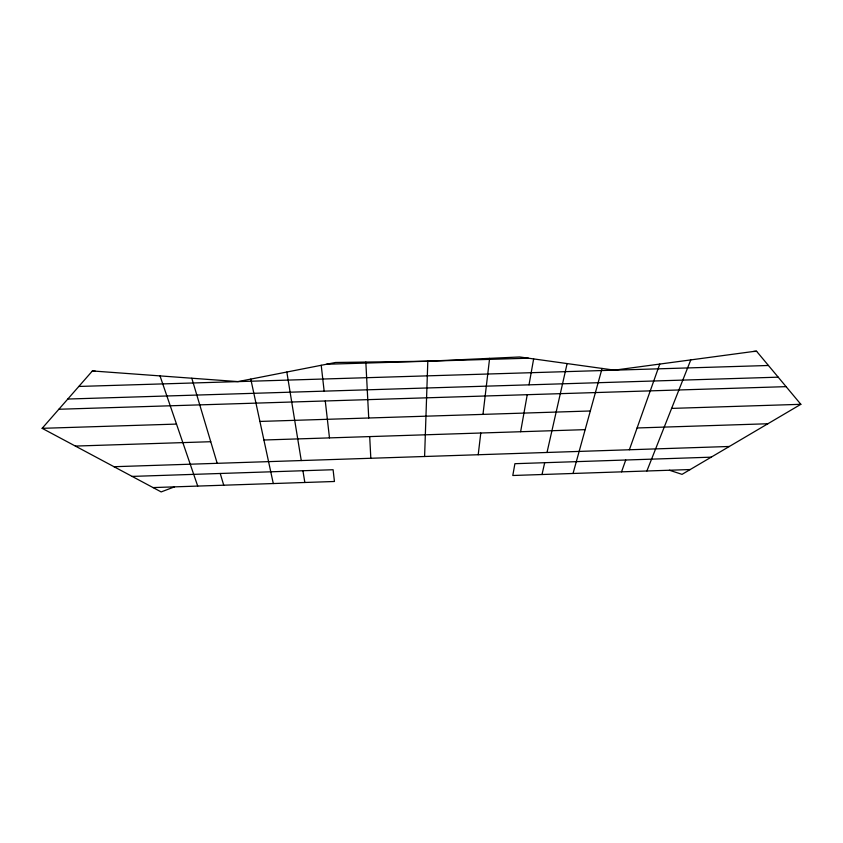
<?xml version="1.0" encoding="UTF-8"?>
<svg xmlns="http://www.w3.org/2000/svg" width="843" height="843" viewBox="0 0 843 843"><rect width="100%" height="100%" fill="white"/><g stroke="black" fill="none" stroke-linecap="round" stroke-linejoin="round"><path stroke-width="1.26" d="M424.598 456.495L427.812 361.215L519.657 356.968L614.442 370.161L756.413 351.078L800.85 404.313L682.04 474.356L669.437 470.236M478.213 454.735L480.784 433.017M482.986 414.377L489.614 358.359M520.626 431.732L527.244 394.693M529.014 384.84L533.64 358.918M542.017 474.514L544.694 462.702M547.012 452.47L567.118 363.575M573.04 473.471L602.081 368.444M621.544 471.848L625.738 460.015M629.373 449.762L659.753 364.071M646.887 470.995L690.786 359.898M174.501 486.854L161.171 491.922L42.15 428.328L92.393 370.952L237.989 381.605L335.535 362.479L427.812 361.215M113.995 466.716L729.343 446.474M132.13 476.411L333.101 469.73L334.439 481.49L153.036 487.581M711.197 457.169L514.904 463.692L512.797 475.494L690.217 469.54M58.852 409.255L786.097 386.642M42.15 428.328L176.503 424.082M259.907 421.437L590.321 410.984M671.618 408.402L800.85 404.313M75.364 446.073L210.75 441.711M263.912 440.004L585.158 429.645M637.097 427.97L767.868 423.755M92.119 371.268L95.312 371.173M326.515 364.25L528.477 358.201M753.589 351.457L756.656 351.362M78.82 386.452L768.437 365.483M67.798 399.034L778.194 377.169M160.012 375.904L197.715 486.074M191.804 378.233L217.199 463.323M220.234 473.481L223.732 485.21M250.782 379.097L273.29 483.545M286.831 372.026L301.257 460.552M302.922 470.731L304.839 482.481M321.215 365.282L324.155 391.141M325.272 400.973L329.476 437.886M365.83 362.058L368.728 417.991M369.698 436.59L370.815 458.265"/></g></svg>
